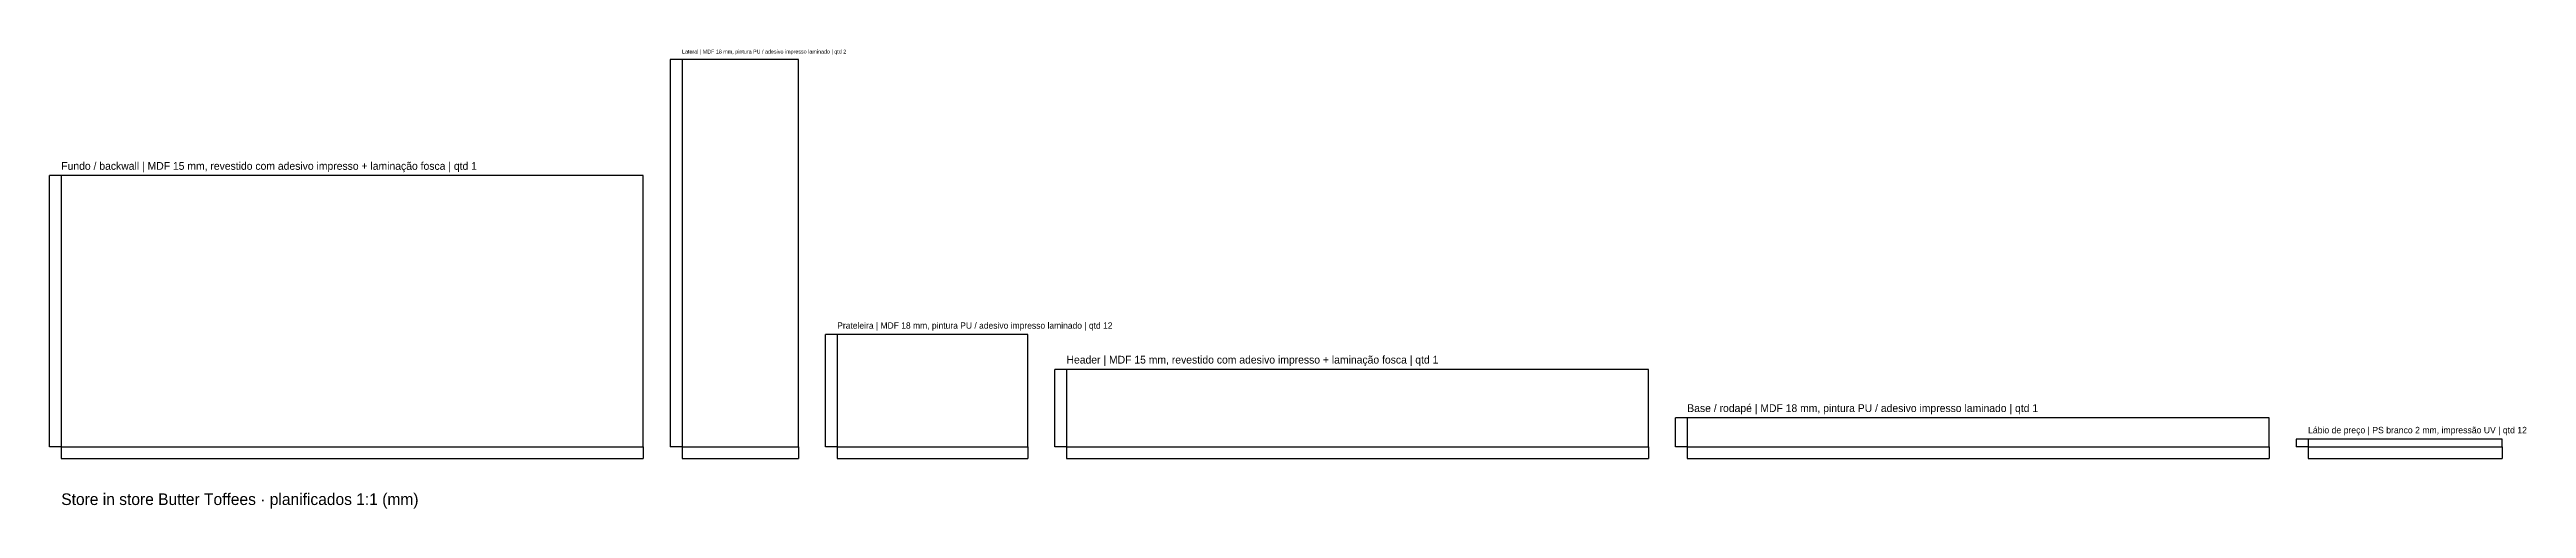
# Model space of a CAD drawing. Header units: millimetres. Extents: x -60 to 12708, y -318 to 2051.
import ezdxf

# ---------------------------------------------------------------- set-up
doc = ezdxf.new("R2010")
doc.units = ezdxf.units.MM
for name, color, linetype in [('CORTE', 1, 'CONTINUOUS'), ('COTA', 8, 'CONTINUOUS'), ('TEXTO', 7, 'CONTINUOUS')]:
    doc.layers.add(name, color=color, linetype=linetype)
doc.styles.add('OpenSansCondensed-Light', font='OpenSansCondensed-Light.ttf')
doc.dimstyles.new('EZDXF', dxfattribs={"dimtxt": 0.25, "dimasz": 0.175, "dimexe": 0.375, "dimexo": 0.125, "dimgap": 0.1, "dimtad": 1, "dimlfac": 100, "dimzin": 12, "dimdsep": 46, "dimtxsty": 'OpenSansCondensed-Light', "dimblk": 'ARCHTICK', "dimcen": 2.5, "dimazin": 3, "dimtfac": 0.5, "dimtmove": 2, "dimatfit": 3})

# ---------------------------------------------------------------- blocks, each defined once
blk = doc.blocks.new('_ARCHTICK')
at = {"color": 0, "linetype": 'BYBLOCK', "const_width": 0.15}
blk.add_lwpolyline([(-0.5, -0.5), (0.5, 0.5)], dxfattribs=at)

msp = doc.modelspace()

# ---------------------------------------------------------------- linework, layer by layer
at = {"layer": 'CORTE'}
for points in [[(3200, 0), (3800, 0), (3800, 2000), (3200, 2000)], [(0, 0), (3000, 0), (3000, 1400), (0, 1400)], [(4000, 0), (4982, 0), (4982, 580), (4000, 580)], [(5182, 0), (8182, 0), (8182, 400), (5182, 400)], [(8382, 0), (11382, 0), (11382, 150), (8382, 150)], [(11582, 0), (12582, 0), (12582, 40), (11582, 40)]]:
    msp.add_lwpolyline(points, close=True, dxfattribs=at)

# ---------------------------------------------------------------- texts
at = {"layer": 'TEXTO'}
for s, height, p in [('Lateral | MDF 18 mm, pintura PU / adesivo impresso laminado | qtd 2', 20, (3200, 2030)), ('Fundo / backwall | MDF 15 mm, revestido com adesivo impresso + laminação fosca | qtd 1', 40, (0, 1430)), ('Prateleira | MDF 18 mm, pintura PU / adesivo impresso laminado | qtd 12', 32.7333333, (4000, 610)), ('Header | MDF 15 mm, revestido com adesivo impresso + laminação fosca | qtd 1', 40, (5182, 430)), ('Base / rodapé | MDF 18 mm, pintura PU / adesivo impresso laminado | qtd 1', 40, (8382, 180)), ('Lábio de preço | PS branco 2 mm, impressão UV | qtd 12', 33.3333333, (11582, 70)), ('Store in store Butter Toffees · planificados 1:1 (mm)', 60, (0, -300))]:
    msp.add_text(s, height=height, dxfattribs=at).set_placement(p)

# ---------------------------------------------------------------- dimensions: what is measured, and where the dimension line sits
at = {"layer": 'COTA'}
for base, p1, p2 in [((3140, 0), (3200, 0), (3200, 2000)), ((-60, 0), (0, 0), (0, 1400)), ((3940, 0), (4000, 0), (4000, 580)), ((5122, 0), (5182, 0), (5182, 400)), ((8322, 0), (8382, 0), (8382, 150)), ((11522, 0), (11582, 0), (11582, 40))]:
    msp.add_linear_dim(base=base, p1=p1, p2=p2, angle=90, dimstyle='EZDXF', dxfattribs=at).render()
for base, p1, p2 in [((0, -60), (0, 0), (3000, 0)), ((3200, -60), (3200, 0), (3800, 0)), ((4000, -60), (4000, 0), (4982, 0)), ((5182, -60), (5182, 0), (8182, 0)), ((8382, -60), (8382, 0), (11382, 0)), ((11582, -60), (11582, 0), (12582, 0))]:
    msp.add_linear_dim(base=base, p1=p1, p2=p2, dimstyle='EZDXF', dxfattribs=at).render()

doc.saveas('drawing.dxf')
